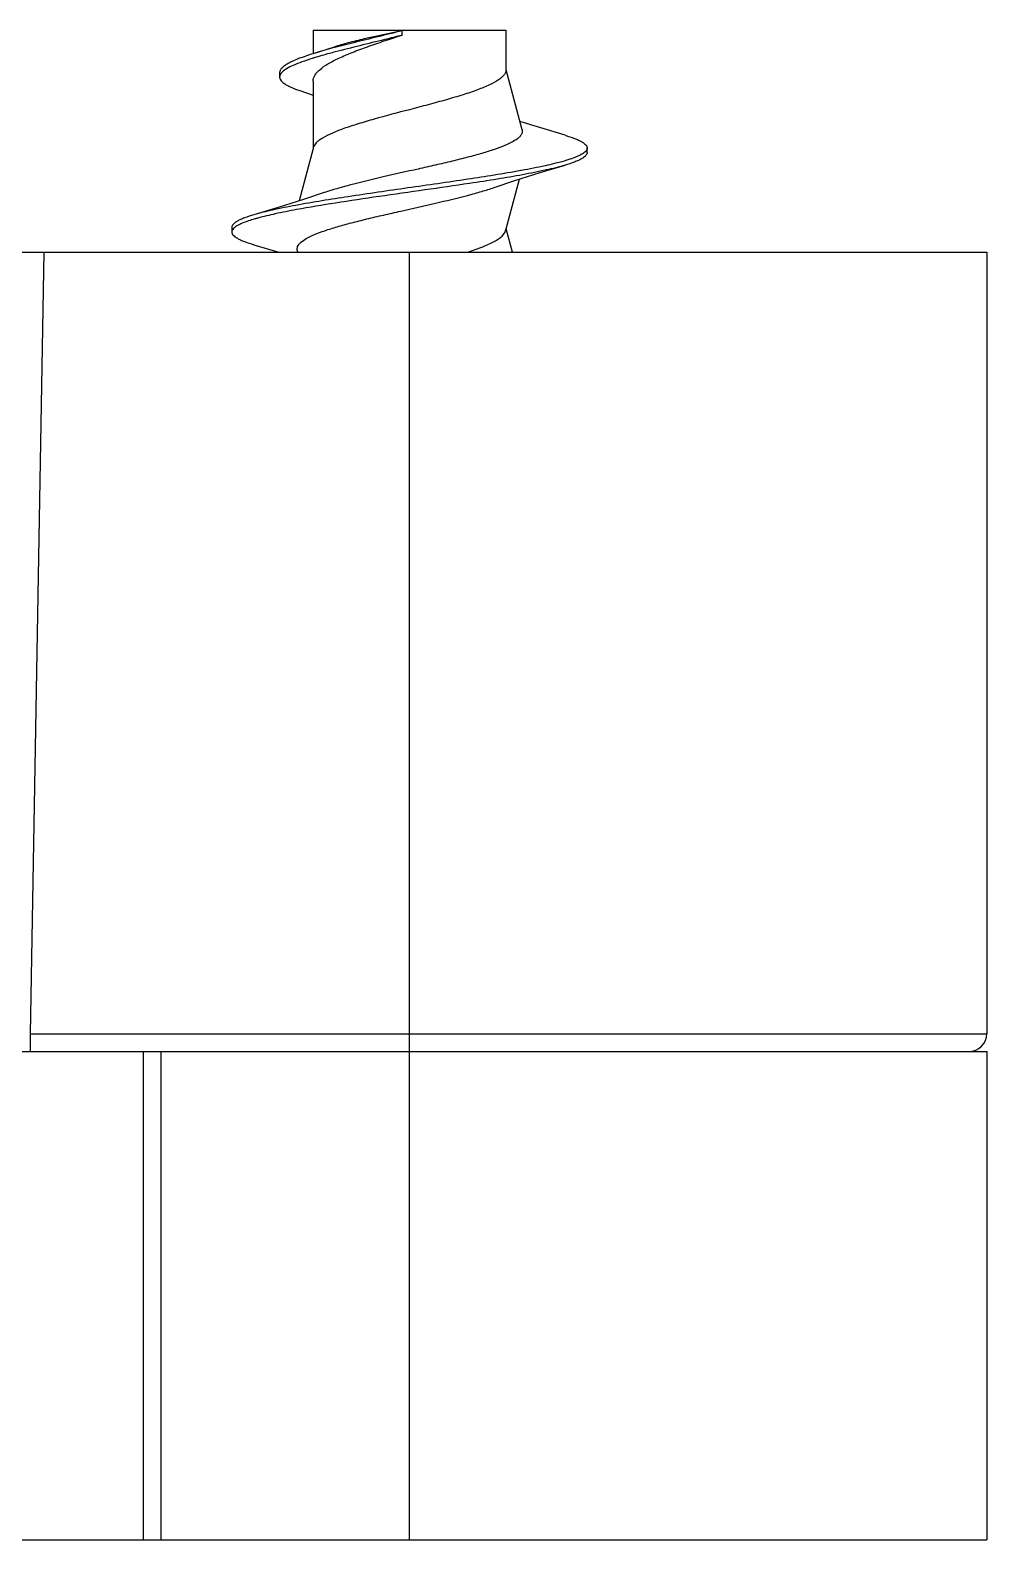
# Model space of a CAD drawing. Header units: millimetres. Extents: x 0 to 594, y 0 to 420.
# Drawn here: x 294.67 to 305.44, y 198.13 to 215.13 of the extents above; entities that cross this region are included whole.
import ezdxf

# ---------------------------------------------------------------- set-up
doc = ezdxf.new("R2010")
doc.units = ezdxf.units.MM
doc.header["$LTSCALE"] = 32.67
doc.layers.add('00_COMPONENTI', color=7, linetype='CONTINUOUS')

msp = doc.modelspace()

# ---------------------------------------------------------------- linework, layer by layer
at = {"layer": '00_COMPONENTI', "color": 7, "linetype": 'Continuous'}
for p, q in [((297.851, 215.128), (300.021, 215.128)), ((297.851, 215.128), (297.851, 214.863)), ((298.852, 215.072), (298.852, 215.122)), ((300.021, 215.128), (300.021, 214.681)), ((298.086, 214.939), (297.85, 214.863)), ((297.847, 214.812), (297.843, 214.811)), ((297.85, 214.813), (297.847, 214.812)), ((297.474, 214.651), (297.474, 214.601)), ((297.851, 214.554), (297.851, 213.796)), ((300.204, 214.007), (300.023, 214.682)), ((297.701, 214.449), (297.851, 214.396)), ((297.851, 213.796), (297.693, 213.206)), ((297.853, 213.806), (297.851, 213.796)), ((300.936, 213.752), (300.936, 213.802)), ((300.198, 213.549), (300.189, 213.547)), ((299.889, 213.357), (300.121, 213.434)), ((300.023, 212.891), (300.173, 213.45)), ((297.976, 213.299), (297.743, 213.222)), ((296.936, 212.907), (296.936, 212.857)), ((300.018, 212.871), (300.023, 212.891)), ((300.094, 212.628), (300.023, 212.891)), ((297.184, 212.713), (297.466, 212.628)), ((13.436, 212.628), (305.436, 212.628)), ((297.673, 212.649), (297.679, 212.628)), ((305.436, 212.628), (305.436, 203.828)), ((208.186, 203.628), (305.436, 203.628)), ((295.936, 203.628), (295.936, 198.128)), ((305.436, 203.628), (305.436, 198.128)), ((13.436, 198.128), (305.436, 198.128))]:
    msp.add_line(p, q, dxfattribs=at)
at = {"layer": '00_COMPONENTI', "color": 9, "linetype": 'Continuous'}
for p, q in [((294.819, 212.628), (294.665, 203.828)), ((298.936, 198.128), (298.936, 212.628)), ((294.665, 203.828), (305.436, 203.828)), ((294.665, 203.828), (294.665, 203.628)), ((296.136, 203.628), (296.136, 198.128))]:
    msp.add_line(p, q, dxfattribs=at)
at = {"layer": '00_COMPONENTI', "color": 7, "linetype": 'Continuous'}
for points in [[(300.688, 213.945), (300.414, 214.027), (300.179, 214.101)], [(300.121, 213.434), (300.409, 213.525), (300.688, 213.608)], [(297.743, 213.222), (297.457, 213.132), (297.184, 213.05)]]:
    msp.add_lwpolyline(points, dxfattribs=at)
for centre, radius, start, end in [((299.002, 211.099), 3.889, 107.0463, 107.2285), ((297.86, 210.702), 2.395, 105.3156, 106.1251), ((305.236, 203.828), 0.2, 270, 360)]:
    msp.add_arc(centre, radius, start, end, dxfattribs=at)
for points, knots in [([(298.852, 215.122), (298.671, 215.075), (298.408, 215.013), (298.073, 214.928), (297.921, 214.885), (297.85, 214.863)], [0, 0, 0, 0, 0.540429, 0.786227, 1, 1, 1, 1]), ([(297.851, 214.554), (297.851, 214.565), (297.854, 214.588), (297.869, 214.621), (297.893, 214.653), (297.941, 214.7), (298.023, 214.755), (298.146, 214.818), (298.296, 214.882), (298.468, 214.945), (298.655, 215.009), (298.785, 215.051), (298.852, 215.072)], [0, 0, 0, 0, 0.028122, 0.058481, 0.092825, 0.132249, 0.228274, 0.347743, 0.488711, 0.64758, 0.819801, 1, 1, 1, 1]), ([(298.852, 215.122), (298.71, 215.093), (298.506, 215.05), (298.251, 214.988), (298.138, 214.956), (298.086, 214.939)], [0, 0, 0, 0, 0.552256, 0.794017, 1, 1, 1, 1]), ([(298.852, 215.072), (298.787, 215.055), (298.536, 214.992), (298.284, 214.932), (298.098, 214.883)], [0, 0, 0, 0, 0.259653, 1, 1, 1, 1]), ([(298.098, 214.883), (298.077, 214.878), (297.998, 214.857), (297.92, 214.834), (297.862, 214.817)], [0, 0, 0, 0, 0.26641, 1, 1, 1, 1]), ([(297.85, 214.863), (297.796, 214.846), (297.719, 214.821), (297.626, 214.783), (297.573, 214.756), (297.53, 214.73), (297.499, 214.705), (297.479, 214.679), (297.474, 214.66), (297.474, 214.651)], [0, 0, 0, 0, 0.382477, 0.539622, 0.673307, 0.783748, 0.872272, 0.94208, 1, 1, 1, 1]), ([(297.843, 214.811), (297.803, 214.798), (297.73, 214.774), (297.633, 214.736), (297.558, 214.699), (297.518, 214.671), (297.503, 214.657)], [0, 0, 0, 0, 0.334005, 0.612739, 0.834253, 1, 1, 1, 1]), ([(297.489, 214.64), (297.487, 214.637), (297.479, 214.625), (297.474, 214.611), (297.474, 214.601)], [0, 0, 0, 0, 0.278099, 1, 1, 1, 1]), ([(297.474, 214.601), (297.474, 214.569), (297.516, 214.532), (297.566, 214.503), (297.622, 214.476), (297.668, 214.46), (297.701, 214.449)], [0, 0, 0, 0, 0.34547, 0.478303, 0.631752, 1, 1, 1, 1]), ([(297.503, 214.657), (297.502, 214.655), (297.497, 214.65), (297.492, 214.645), (297.489, 214.64)], [0, 0, 0, 0, 0.264518, 1, 1, 1, 1]), ([(300.021, 214.681), (300.021, 214.671), (300.017, 214.651), (300, 214.622), (299.973, 214.594), (299.92, 214.554), (299.829, 214.507), (299.695, 214.452), (299.532, 214.398), (299.346, 214.343), (299.145, 214.288), (299.006, 214.252), (298.936, 214.233)], [0, 0, 0, 0, 0.023624, 0.05023, 0.081868, 0.119642, 0.214979, 0.33626, 0.480458, 0.642977, 0.818236, 1, 1, 1, 1]), ([(298.936, 214.233), (298.803, 214.199), (298.609, 214.148), (298.363, 214.076), (298.203, 214.024), (298.069, 213.972), (297.976, 213.926), (297.918, 213.888), (297.88, 213.856), (297.859, 213.826), (297.853, 213.806)], [0, 0, 0, 0, 0.347746, 0.507384, 0.650656, 0.773313, 0.872338, 0.912602, 0.946865, 1, 1, 1, 1]), ([(300.204, 214.007), (300.205, 214), (300.207, 213.985), (300.201, 213.962), (300.187, 213.939), (300.155, 213.907), (300.096, 213.869), (300.004, 213.826), (299.886, 213.783), (299.746, 213.739), (299.587, 213.695), (299.412, 213.652), (299.225, 213.608), (298.967, 213.55), (298.649, 213.479), (298.344, 213.406), (298.123, 213.346), (298.023, 213.315), (297.976, 213.299)], [0, 0, 0, 0, 0.009326, 0.018901, 0.029714, 0.042441, 0.074955, 0.117687, 0.17042, 0.232309, 0.302115, 0.378331, 0.459261, 0.543068, 0.711605, 0.868585, 0.938263, 1, 1, 1, 1]), ([(300.688, 213.945), (300.724, 213.934), (300.774, 213.918), (300.836, 213.893), (300.871, 213.875), (300.899, 213.857), (300.919, 213.839), (300.933, 213.821), (300.936, 213.808), (300.936, 213.802)], [0, 0, 0, 0, 0.379228, 0.534506, 0.666896, 0.776964, 0.866329, 0.93843, 1, 1, 1, 1]), ([(300.917, 213.762), (300.907, 213.752), (300.878, 213.732), (300.826, 213.705), (300.756, 213.679), (300.704, 213.663), (300.676, 213.655)], [0, 0, 0, 0, 0.165171, 0.385543, 0.663918, 1, 1, 1, 1]), ([(300.936, 213.752), (300.936, 213.745), (300.933, 213.732), (300.919, 213.714), (300.899, 213.696), (300.871, 213.678), (300.836, 213.66), (300.774, 213.635), (300.724, 213.619), (300.688, 213.608)], [0, 0, 0, 0, 0.061574, 0.133654, 0.22303, 0.333107, 0.465449, 0.620735, 1, 1, 1, 1]), ([(300.936, 213.802), (300.936, 213.795), (300.932, 213.78), (300.922, 213.768), (300.917, 213.762)], [0, 0, 0, 0, 0.454619, 1, 1, 1, 1]), ([(300.189, 213.547), (299.99, 213.511), (299.567, 213.444), (298.919, 213.352), (298.272, 213.259), (297.852, 213.192), (297.655, 213.156)], [0, 0, 0, 0, 0.236052, 0.501553, 0.766253, 1, 1, 1, 1]), ([(300.676, 213.655), (300.605, 213.634), (300.447, 213.596), (300.287, 213.565), (300.198, 213.549)], [0, 0, 0, 0, 0.447433, 1, 1, 1, 1]), ([(300.688, 213.608), (300.618, 213.587), (300.458, 213.549), (300.298, 213.517), (300.208, 213.5)], [0, 0, 0, 0, 0.445655, 1, 1, 1, 1]), ([(300.208, 213.5), (300.114, 213.483), (299.915, 213.449), (299.549, 213.392), (299.105, 213.328), (298.601, 213.257), (298.12, 213.186), (297.81, 213.135), (297.665, 213.108)], [0, 0, 0, 0, 0.111734, 0.234693, 0.432381, 0.634489, 0.827871, 1, 1, 1, 1]), ([(297.673, 212.649), (297.672, 212.656), (297.67, 212.672), (297.676, 212.695), (297.69, 212.717), (297.721, 212.749), (297.78, 212.788), (297.872, 212.831), (297.988, 212.874), (298.128, 212.917), (298.286, 212.961), (298.46, 213.004), (298.646, 213.048), (298.903, 213.107), (299.219, 213.177), (299.523, 213.25), (299.744, 213.31), (299.843, 213.341), (299.889, 213.357)], [0, 0, 0, 0, 0.009363, 0.018968, 0.029802, 0.042541, 0.07505, 0.117751, 0.170439, 0.232271, 0.302017, 0.378178, 0.459058, 0.542828, 0.711341, 0.868392, 0.938151, 1, 1, 1, 1]), ([(297.184, 213.05), (297.148, 213.039), (297.097, 213.023), (297.036, 212.998), (297, 212.98), (296.972, 212.962), (296.952, 212.944), (296.939, 212.926), (296.936, 212.913), (296.936, 212.907)], [0, 0, 0, 0, 0.379279, 0.534546, 0.666894, 0.776979, 0.866339, 0.938424, 1, 1, 1, 1]), ([(297.655, 213.156), (297.567, 213.14), (297.409, 213.108), (297.253, 213.07), (297.184, 213.05)], [0, 0, 0, 0, 0.553855, 1, 1, 1, 1]), ([(297.665, 213.108), (297.585, 213.093), (297.438, 213.064), (297.293, 213.03), (297.227, 213.012)], [0, 0, 0, 0, 0.546232, 1, 1, 1, 1]), ([(296.953, 212.894), (296.948, 212.888), (296.939, 212.877), (296.936, 212.863), (296.936, 212.857)], [0, 0, 0, 0, 0.541496, 1, 1, 1, 1]), ([(296.936, 212.857), (296.936, 212.85), (296.939, 212.837), (296.952, 212.819), (296.972, 212.801), (297, 212.783), (297.036, 212.765), (297.097, 212.74), (297.148, 212.724), (297.184, 212.713)], [0, 0, 0, 0, 0.061573, 0.133668, 0.223021, 0.333095, 0.46546, 0.620717, 1, 1, 1, 1]), ([(296.964, 212.905), (296.963, 212.904), (296.959, 212.9), (296.955, 212.896), (296.953, 212.894)], [0, 0, 0, 0, 0.26274, 1, 1, 1, 1]), ([(297.195, 213.003), (297.146, 212.989), (297.08, 212.968), (297.004, 212.932), (296.975, 212.914), (296.964, 212.905)], [0, 0, 0, 0, 0.601614, 0.825694, 1, 1, 1, 1]), ([(299.592, 212.628), (299.648, 212.647), (299.75, 212.683), (299.866, 212.734), (299.938, 212.777), (299.985, 212.814), (300.012, 212.847), (300.018, 212.871)], [0, 0, 0, 0, 0.355374, 0.642212, 0.757746, 0.854724, 1, 1, 1, 1])]:
    msp.add_open_spline(points, degree=3, knots=knots, dxfattribs=at)

doc.saveas('drawing.dxf')
